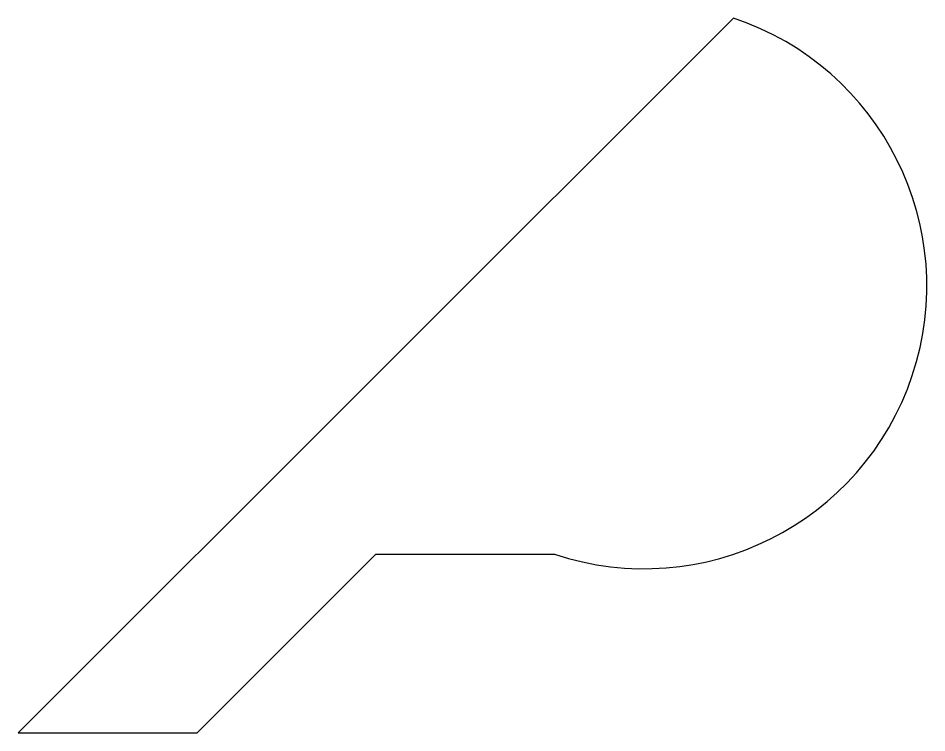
# Model space of a CAD drawing. Extents: x 0 to 5.08, y 0 to 4.
import ezdxf

# ---------------------------------------------------------------- set-up
doc = ezdxf.new("R2010")
doc.units = 0

msp = doc.modelspace()

# ---------------------------------------------------------------- linework, layer by layer
msp.add_lwpolyline([(0, 0), (1, 0), (2, 1), (3, 1, 1), (4, 4)], format="xyb", close=True)

doc.saveas('drawing.dxf')
